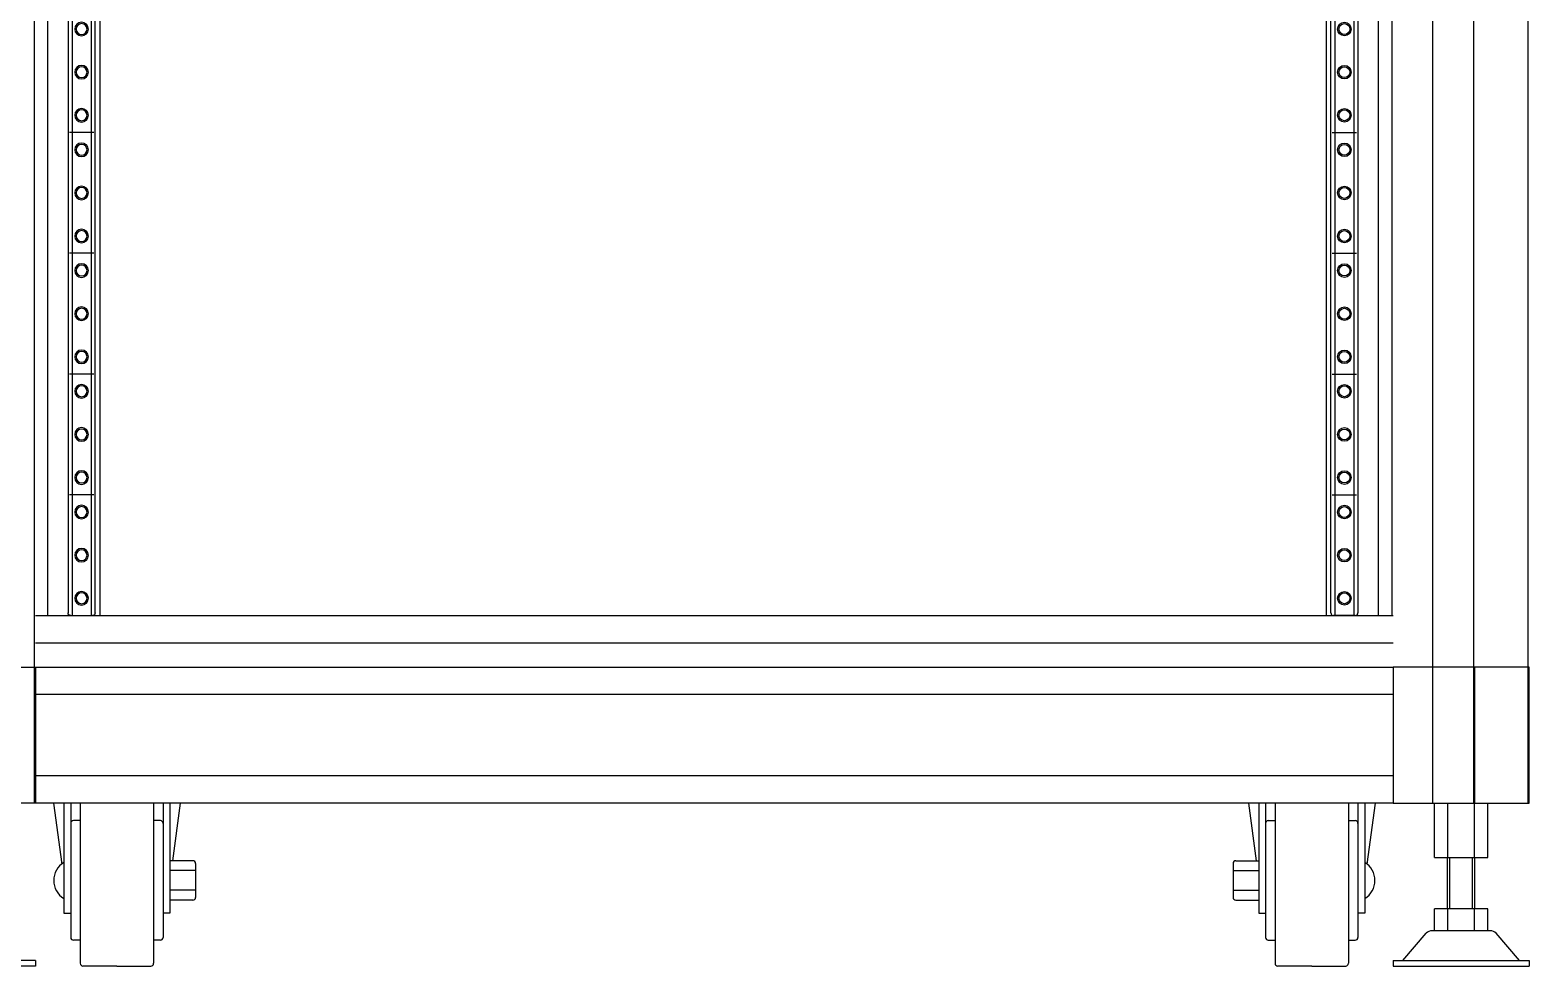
# Model space of a CAD drawing. Header units: millimetres. Extents: x -1589 to 88627, y 12943 to 76663.
# Drawn here: x 18548 to 24068, y 48400 to 51845 of the extents above; entities that cross this region are included whole.
import ezdxf

# ---------------------------------------------------------------- set-up
doc = ezdxf.new("R2010")
doc.units = ezdxf.units.MM
doc.header["$LTSCALE"] = 200
for name, color, linetype in [('form$0$SHEET$0$AA-BORD-FORM', 7, 'Continuous'), ('SCS-WIRE', 5, 'Continuous'), ('Slim-nut', 57, 'Continuous')]:
    doc.layers.add(name, color=color, linetype=linetype)

# ---------------------------------------------------------------- blocks, each defined once
blk = doc.blocks.new('A$C1B484D96')
at = {"layer": 'Slim-nut'}
for p, q in [((0, 1), (0, 399.05)), ((1, 400.05), (9, 400.05)), ((10, 399.05), (10, 1)), ((0.5, 355.6), (9.5, 355.6)), ((0.5, 311.15), (9.5, 311.15)), ((0.5, 266.7), (9.5, 266.7)), ((0.5, 222.25), (9.5, 222.25)), ((0.5, 177.8), (9.5, 177.8)), ((0.5, 133.35), (9.5, 133.35)), ((0.5, 88.9), (9.5, 88.9)), ((0.5, 44.45), (9.5, 44.45)), ((9, 0), (1, 0))]:
    blk.add_line(p, q, dxfattribs=at)
for centre, radius in [((5, 393.7), 2.5), ((5, 393.7), 2), ((5, 377.82), 2.5), ((5, 377.82), 2), ((5, 361.95), 2.5), ((5, 361.95), 2), ((5, 349.25), 2.5), ((5, 349.25), 2), ((5, 333.37), 2.5), ((5, 333.37), 2), ((5, 317.5), 2.5), ((5, 317.5), 2), ((5, 304.8), 2.5), ((5, 304.8), 2), ((5, 288.92), 2.5), ((5, 288.92), 2), ((5, 273.05), 2.5), ((5, 273.05), 2), ((5, 260.35), 2.5), ((5, 260.35), 2), ((5, 244.47), 2.5), ((5, 244.47), 2), ((5, 228.6), 2.5), ((5, 228.6), 2), ((5, 215.9), 2.5), ((5, 215.9), 2), ((5, 200.02), 2.5), ((5, 200.02), 2), ((5, 184.15), 2.5), ((5, 184.15), 2), ((5, 171.45), 2.5), ((5, 171.45), 2), ((5, 155.57), 2.5), ((5, 155.57), 2), ((5, 139.7), 2.5), ((5, 139.7), 2), ((5, 127), 2.5), ((5, 127), 2), ((5, 111.12), 2.5), ((5, 111.12), 2), ((5, 95.25), 2.5), ((5, 95.25), 2), ((5, 82.55), 2.5), ((5, 82.55), 2), ((5, 66.67), 2.5), ((5, 66.67), 2), ((5, 50.8), 2.5), ((5, 50.8), 2), ((5, 38.1), 2.5), ((5, 38.1), 2), ((5, 22.22), 2.5), ((5, 22.22), 2), ((5, 6.35), 2.5), ((5, 6.35), 2)]:
    blk.add_circle(centre, radius, dxfattribs=at)
for centre, start, end in [((1, 399.05), 90, 180), ((9, 399.05), 0, 90), ((1, 1), 180, 270), ((9, 1), 270, 0)]:
    blk.add_arc(centre, 1, start, end, dxfattribs=at)
blk = doc.blocks.new('rack2000-1')
at = {"color": 8, "linetype": 'Continuous'}
for p, q in [((-250, -121.92), (-250, -2010.97)), ((250, -121.92), (250, -1941.97)), ((265, -121.92), (265, -2010.97)), ((280, -121.92), (280, -2010.97)), ((300, -121.92), (300, -2010.97)), ((300, -121.92), (300, -2010.97)), ((-245, -140.92), (-245, -1941.97)), ((-236, -140.92), (-236, -1941.97)), ((-229, -140.92), (-229, -1941.97)), ((-225.75, -140.92), (-225.75, -1941.97)), ((225.75, -140.92), (225.75, -1941.97)), ((229, -140.92), (229, -1941.97)), ((236, -140.92), (236, -1941.97)), ((245, -140.92), (245, -1941.97)), ((-249.5, -1941.97), (250.5, -1941.97)), ((-249.5, -1951.97), (250.5, -1951.97)), ((-299.5, -1960.97), (-249.5, -1960.97)), ((-249.5, -1960.97), (250.5, -1960.97)), ((-249.5, -2010.97), (-249.5, -1960.97)), ((-249.5, -1960.97), (-249.5, -2010.97)), ((250.5, -1960.97), (250.5, -2010.97)), ((250.5, -1960.97), (250.5, -2010.97)), ((300.5, -1960.97), (250.5, -1960.97)), ((280.5, -2010.97), (280.5, -1960.97)), ((300.5, -2010.97), (300.5, -1960.97)), ((300.5, -2010.97), (300.5, -1960.97)), ((250.5, -1970.97), (-249.5, -1970.97)), ((250.5, -2000.97), (-249.5, -2000.97)), ((-249.5, -2010.97), (-299.5, -2010.97)), ((250.5, -2010.97), (-249.5, -2010.97)), ((-242.82, -2010.97), (-239.83, -2033.43)), ((-239, -2010.97), (-239, -2051.47)), ((-236.5, -2010.97), (-236.5, -2060.47)), ((-233, -2010.97), (-233, -2069.97)), ((-206, -2010.97), (-206, -2069.97)), ((-202.5, -2010.97), (-202.5, -2060.47)), ((-200, -2010.97), (-200, -2051.47)), ((-196.18, -2010.97), (-199, -2032.22)), ((197.18, -2010.97), (200, -2032.22)), ((201, -2010.97), (201, -2051.47)), ((203.5, -2010.97), (203.5, -2060.47)), ((207, -2010.97), (207, -2069.97)), ((234, -2010.97), (234, -2069.97)), ((237.5, -2010.97), (237.5, -2060.47)), ((240, -2010.97), (240, -2051.47)), ((243.82, -2010.97), (240.83, -2033.43)), ((250.5, -2010.97), (300.5, -2010.97)), ((265.68, -2030.97), (265.68, -2010.97)), ((270.59, -2030.97), (270.59, -2010.97)), ((280.41, -2030.97), (280.41, -2010.97)), ((285.31, -2030.97), (285.31, -2010.97)), ((-233, -2017.47), (-235.5, -2017.47)), ((-203.5, -2017.47), (-206, -2017.47)), ((204.5, -2017.47), (207, -2017.47)), ((234, -2017.47), (236.5, -2017.47)), ((265.68, -2030.97), (285.31, -2030.97)), ((270.5, -2049.97), (270.5, -2030.97)), ((271.3, -2049.97), (271.3, -2030.97)), ((279.7, -2049.97), (279.7, -2030.97)), ((280.5, -2049.97), (280.5, -2030.97)), ((-191.5, -2032.22), (-200, -2032.22)), ((-190.5, -2035.84), (-200, -2035.84)), ((-190.5, -2033.22), (-190.5, -2045.72)), ((191.5, -2033.22), (191.5, -2045.72)), ((191.5, -2035.84), (201, -2035.84)), ((192.5, -2032.22), (201, -2032.22)), ((-190.5, -2043.09), (-200, -2043.09)), ((-191.5, -2046.72), (-200, -2046.72)), ((191.5, -2043.09), (201, -2043.09)), ((192.5, -2046.72), (201, -2046.72)), ((-239, -2051.47), (-236.5, -2051.47)), ((-200, -2051.47), (-202.5, -2051.47)), ((201, -2051.47), (203.5, -2051.47)), ((240, -2051.47), (237.5, -2051.47)), ((265.68, -2057.97), (265.68, -2049.97)), ((285.31, -2049.97), (265.68, -2049.97)), ((270.59, -2057.97), (270.59, -2049.97)), ((280.41, -2057.97), (280.41, -2049.97)), ((285.31, -2057.97), (285.31, -2049.97)), ((254, -2068.97), (262.61, -2058.9)), ((286.21, -2057.97), (264.5, -2057.97)), ((297, -2068.97), (288.39, -2058.9)), ((-233, -2061.47), (-235.5, -2061.47)), ((-203.5, -2061.47), (-206, -2061.47)), ((204.5, -2061.47), (207, -2061.47)), ((234, -2061.47), (236.5, -2061.47)), ((-249.5, -2068.97), (-299.5, -2068.97)), ((-249.5, -2068.97), (-249.5, -2070.97)), ((-249.5, -2068.97), (-249.5, -2070.97)), ((250.5, -2068.97), (250.5, -2070.97)), ((250.5, -2068.97), (250.5, -2070.97)), ((250.5, -2068.97), (300.5, -2068.97)), ((300.5, -2068.97), (300.5, -2070.97)), ((300.5, -2068.97), (300.5, -2070.97)), ((300.5, -2068.97), (300.5, -2070.97)), ((300.5, -2068.97), (300.5, -2070.97)), ((-249.5, -2070.97), (-299.5, -2070.97)), ((-219.5, -2070.97), (-232, -2070.97)), ((-219.5, -2070.97), (-207, -2070.97)), ((220.5, -2070.97), (208, -2070.97)), ((220.5, -2070.97), (233, -2070.97)), ((250.5, -2070.97), (300.5, -2070.97))]:
    blk.add_line(p, q, dxfattribs=at)
for centre, radius, start, end in [((-235.5, -2018.47), 1, 90, 180), ((-235.5, -2018.47), 1, 90, 180), ((-203.5, -2018.47), 1, 0, 90), ((204.5, -2018.47), 1, 90, 180), ((236.5, -2018.47), 1, 0, 90), ((236.5, -2018.47), 1, 0, 90), ((-235.1, -2039.47), 7.67, 120.5926, 239.4074), ((-191.5, -2033.22), 1, 0, 90), ((192.5, -2033.22), 1, 90, 180), ((236.1, -2039.47), 7.67, 300.5926, 59.4074), ((-191.5, -2045.72), 1, 270, 0), ((192.5, -2045.72), 1, 180, 270), ((264.79, -2060.97), 3, 90, 136.4688), ((264.79, -2060.97), 3, 90, 136.4688), ((286.21, -2060.97), 3, 43.5312, 90), ((286.21, -2060.97), 3, 43.5312, 90), ((-235.5, -2060.47), 1, 180, 270), ((-203.5, -2060.47), 1, 270, 0), ((204.5, -2060.47), 1, 180, 270), ((236.5, -2060.47), 1, 270, 0), ((-232, -2069.97), 1, 180, 270), ((-207, -2069.97), 1, 270, 0), ((208, -2069.97), 1, 180, 270), ((233, -2069.97), 1, 270, 0)]:
    blk.add_arc(centre, radius, start, end, dxfattribs=at)
at = {"layer": 'SCS-WIRE', "color": 8, "linetype": 'Continuous'}
for p, q in [((-232.77, -1941.97), (233.77, -1941.97)), ((233.77, -1941.97), (249.54, -1941.97))]:
    blk.add_line(p, q, dxfattribs=at)
at = {"layer": 'Slim-nut', "color": 8, "linetype": 'Continuous', "xscale": -1}
blk.add_blockref('A$C1B484D96', (-227.5, -1941.97), dxfattribs=at)
at = {"layer": 'Slim-nut', "color": 8, "linetype": 'Continuous'}
blk.add_blockref('A$C1B484D96', (227.5, -1941.97), dxfattribs=at)

msp = doc.modelspace()

# ---------------------------------------------------------------- block references
at = {"layer": 'form$0$SHEET$0$AA-BORD-FORM', "xscale": 10, "yscale": 10, "zscale": 10}
msp.add_blockref('rack2000-1', (21063, 69109.6), dxfattribs=at)

doc.saveas('drawing.dxf')
